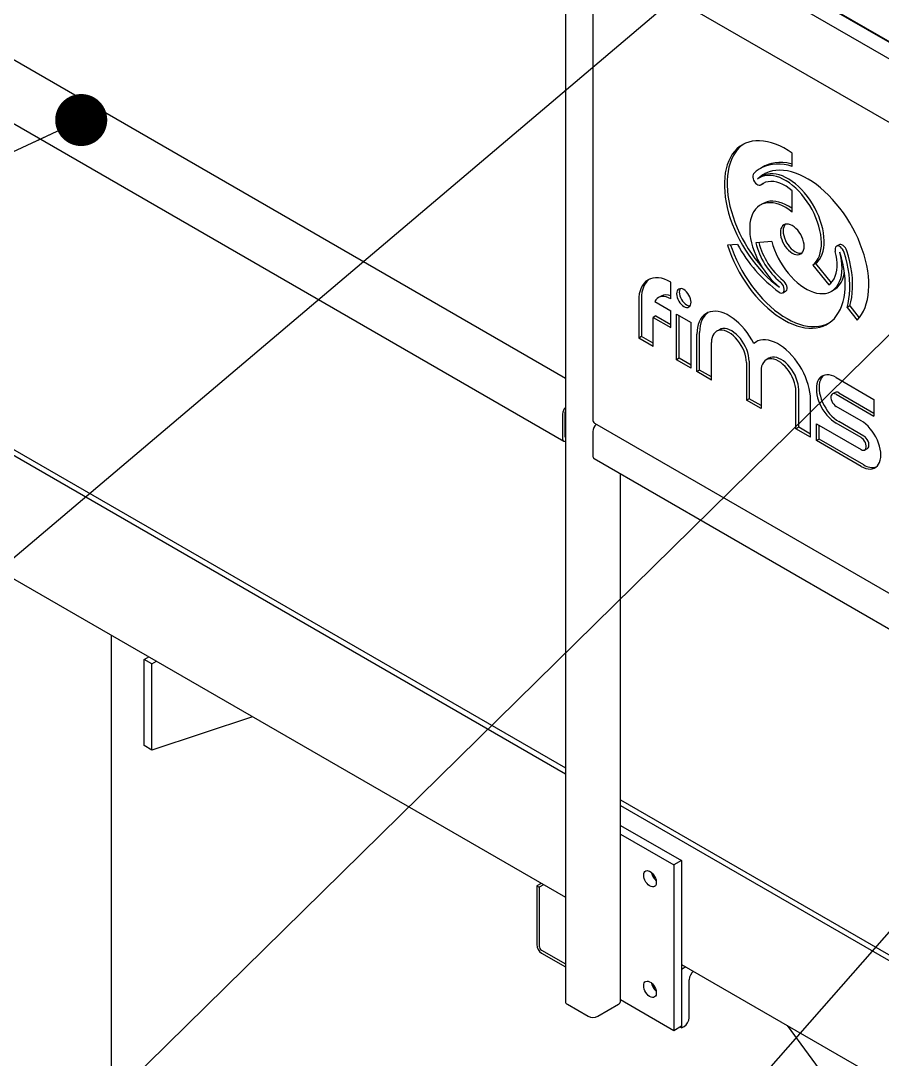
# Model space of a CAD drawing. Header units: millimetres. Extents: x 1293 to 41893, y 1011 to 26911.
# Drawn here: x 3081 to 3591, y 22349 to 22963 of the extents above; entities that cross this region are included whole.
import ezdxf

# ---------------------------------------------------------------- set-up
doc = ezdxf.new("R2010")
doc.units = ezdxf.units.MM
doc.header["$LTSCALE"] = 50
doc.layers.add('CAPA_1', color=7, linetype='Continuous')
doc.layers.add('STRUC', color=4, linetype='Continuous')
doc.dimstyles.new('SLDDIMSTYLE2', dxfattribs={"dimtxt": 0.18, "dimasz": 30.769231, "dimexe": 0, "dimexo": 0.0625, "dimgap": 0, "dimtad": 0, "dimtih": 1, "dimtoh": 1, "dimdec": 0, "dimrnd": 1e-09, "dimzin": 0, "dimdsep": 46, "dimtxsty": 'Standard', "dimblk1": 'DOT', "dimblk2": 'DOT', "dimsah": 1, "dimcen": 0.09, "dimadec": 0, "dimazin": 0, "dimtfac": 30.769231, "dimtdec": 0, "dimtofl": 0, "dimtmove": 0, "dimatfit": 3, "dimldrblk": 'DOT', "dimfxl": 1, "dimfrac": 2, "dimtolj": 1, "dimtzin": 0, "dimarcsym": 0})
doc.dimstyles.new('SLDDIMSTYLE3', dxfattribs={"dimtxt": 0.18, "dimasz": 100, "dimexe": 0, "dimexo": 0.0625, "dimgap": 0, "dimtad": 0, "dimtih": 1, "dimtoh": 1, "dimdec": 0, "dimrnd": 1e-09, "dimzin": 0, "dimdsep": 46, "dimtxsty": 'Standard', "dimsah": 1, "dimcen": 0.09, "dimadec": 0, "dimazin": 0, "dimtfac": 100, "dimtdec": 0, "dimtofl": 0, "dimtmove": 0, "dimatfit": 3, "dimfxl": 1, "dimfrac": 2, "dimtolj": 1, "dimtzin": 0, "dimarcsym": 0})

# ---------------------------------------------------------------- blocks, each defined once
blk = doc.blocks.new('_Dot')
at = {"color": 0, "linetype": 'ByBlock', "lineweight": -2}
blk.add_line((-0.5, 0), (-1, 0), dxfattribs=at)
at = {"color": 0, "linetype": 'ByBlock', "const_width": 0.5}
blk.add_lwpolyline([(-0.25, 0, 1), (0.25, 0, 1)], format="xyb", close=True, dxfattribs=at)

msp = doc.modelspace()

# ---------------------------------------------------------------- linework, layer by layer
at = {"color": 7, "linetype": 'Continuous', "lineweight": 25}
for p, q in [((4389.6861143, 22481.3568935), (2465.7847986, 23592.0014824)), ((2465.190135, 23554.7553288), (4357.7271418, 22462.2169701)), ((3403.3198991, 22751.3756915), (2482.3084698, 23283.0642723)), ((2466.0316518, 23254.8712338), (3402.4783823, 22714.2720433)), ((3679.9012026, 22901.300961), (3105.8224418, 23232.7095753)), ((2481.466953, 23053.2001418), (3403.3198991, 22521.0257637)), ((2481.466953, 23049.7440141), (3403.3198991, 22517.569636)), ((3403.3198991, 23012.2126004), (3403.3198991, 22382.9590327)), ((3419.5970474, 22998.1251461), (3419.5970474, 22726.9595636)), ((2517.5746321, 22955.8894029), (3403.3198991, 22444.5595442)), ((3537.4717511, 22876.6985507), (3537.4717511, 22884.5357445)), ((3519.7068163, 22870.9355268), (3518.0964984, 22870.0059101)), ((3520.2123642, 22876.4342338), (3518.6020463, 22875.5046171)), ((3518.8513279, 22865.7216943), (3520.4616457, 22866.651311)), ((3520.4616457, 22866.651311), (3520.6235, 22866.761365)), ((3520.9151144, 22866.9829306), (3520.6235, 22866.761365)), ((3537.4717511, 22849.7185655), (3537.4717511, 22862.2677336)), ((3520.1470142, 22854.7131187), (3518.5366963, 22853.783502)), ((3505.1159449, 22830.577452), (3499.1749288, 22830.0462356)), ((3525.2863985, 22832.3809945), (3515.9068932, 22831.5423254)), ((3565.1671583, 22830.4129486), (3563.5568405, 22829.4833319)), ((3551.2674215, 22819.2417026), (3549.6571036, 22818.3120859)), ((3549.6571036, 22818.3120859), (3558.9822041, 22806.7117496)), ((3551.2674215, 22819.2417026), (3560.4078334, 22807.8711171)), ((3465.5954632, 22798.3720185), (3465.5954632, 22808.3119817)), ((3559.0214458, 22806.7344034), (3558.9822041, 22806.7117496)), ((3558.9896228, 22806.713357), (3558.9822041, 22806.7117496)), ((3560.6187604, 22802.8886826), (3562.2290782, 22803.8182993)), ((3446.6585111, 22797.2767327), (3446.6585111, 22775.2100142)), ((3448.268829, 22798.2063494), (3448.268829, 22776.1396309)), ((3459.9024188, 22800.0248444), (3458.292101, 22799.0952277)), ((3531.9252028, 22801.9762603), (3533.5355207, 22802.905877)), ((3456.1664897, 22796.7578751), (3465.5954632, 22791.3146446)), ((3465.5954632, 22781.3746813), (3465.5954632, 22791.3146446)), ((3571.4202809, 22794.171737), (3569.8099631, 22793.2421203)), ((3569.8121493, 22793.2502368), (3569.8099631, 22793.2421203)), ((3569.8099631, 22793.2421203), (3575.7685734, 22785.8296658)), ((3571.4224672, 22794.1798535), (3569.8121493, 22793.2502368)), ((3571.4224672, 22794.1798535), (3571.4202809, 22794.171737)), ((3571.4202809, 22794.171737), (3577.0086634, 22787.2198424)), ((3456.8764277, 22788.2673067), (3455.2661099, 22787.33769)), ((3455.2661099, 22770.2409532), (3455.2661099, 22787.33769)), ((3455.2661099, 22787.33769), (3465.5954632, 22781.3746813)), ((3456.8764277, 22788.2673067), (3465.5954632, 22783.2339147)), ((3469.0385809, 22789.326975), (3477.6463753, 22784.3578011)), ((3469.0385809, 22762.2902749), (3469.0385809, 22789.326975)), ((3470.6488988, 22763.2198917), (3470.6488988, 22788.3973583)), ((3477.6463753, 22757.321101), (3477.6463753, 22784.3578011)), ((3494.3334008, 22780.1482616), (3492.7230829, 22779.2186449)), ((3448.268829, 22776.1396309), (3446.6585111, 22775.2100142)), ((3455.2661099, 22770.2409532), (3446.6585111, 22775.2100142)), ((3455.2661099, 22772.1001866), (3448.268829, 22776.1396309)), ((3481.0894931, 22755.3334314), (3481.0894931, 22777.5989491)), ((3482.6998109, 22756.2630481), (3482.6998109, 22778.5285658)), ((3489.6972875, 22750.3642575), (3489.6972875, 22772.6037869)), ((3516.2697363, 22772.9304537), (3514.6594184, 22772.000837)), ((3516.732276, 22773.2892602), (3516.2697363, 22772.9304537)), ((3470.6488988, 22763.2198917), (3469.0385809, 22762.2902749)), ((3477.6463753, 22757.321101), (3469.0385809, 22762.2902749)), ((3477.6463753, 22759.1803344), (3470.6488988, 22763.2198917)), ((3510.3554397, 22760.7040778), (3510.3554397, 22738.4385601)), ((3511.9657576, 22761.6336945), (3511.9657576, 22739.3681768)), ((3523.5993474, 22763.2533902), (3521.9890296, 22762.3237735)), ((3482.6998109, 22756.2630481), (3481.0894931, 22755.3334314)), ((3489.6972875, 22750.3642575), (3481.0894931, 22755.3334314)), ((3489.6972875, 22752.2234909), (3482.6998109, 22756.2630481)), ((3518.9633971, 22755.7348097), (3518.9633971, 22733.469292)), ((3563.3575424, 22751.8751347), (3585.7157251, 22738.9680305)), ((3539.6215494, 22721.5435946), (3539.6215494, 22743.783124)), ((3541.2318672, 22722.4732113), (3541.2318672, 22744.7127407)), ((3562.7920669, 22743.0802442), (3561.1817491, 22742.1506275)), ((3563.3575424, 22741.9351714), (3585.7157251, 22729.0280673)), ((3564.9678603, 22742.8647881), (3585.7157251, 22730.8873007)), ((3511.9657576, 22739.3681768), (3510.3554397, 22738.4385601)), ((3518.9633971, 22733.469292), (3510.3554397, 22738.4385601)), ((3518.9633971, 22735.3285254), (3511.9657576, 22739.3681768)), ((3548.2293438, 22716.5744206), (3548.2293438, 22738.8399383)), ((3585.7157251, 22738.9680305), (3585.7157251, 22729.0280673)), ((3401.6365352, 22730.2360175), (3401.6365352, 22716.1327246)), ((3403.0733761, 22731.0654881), (3403.0733761, 22716.9621952)), ((3578.1199098, 22726.3059644), (3563.3575424, 22734.8280977)), ((3420.5405348, 22724.8742331), (3656.2427952, 22588.8062145)), ((3551.6724615, 22724.5267143), (3578.1199098, 22709.2589274)), ((3551.6724615, 22714.5867511), (3551.6724615, 22724.5267143)), ((3553.2827794, 22715.5163678), (3553.2827794, 22723.5970976)), ((3578.1199098, 22716.3660012), (3563.3575424, 22724.8881344)), ((3579.7302276, 22717.2956179), (3564.9678603, 22725.8177511)), ((3419.5970474, 22719.8676344), (3419.5970474, 22705.7643415)), ((3541.2318672, 22722.4732113), (3539.6215494, 22721.5435946)), ((3548.2293438, 22716.5744206), (3539.6215494, 22721.5435946)), ((3548.2293438, 22718.4336541), (3541.2318672, 22722.4732113)), ((3553.2827794, 22715.5163678), (3551.6724615, 22714.5867511)), ((3578.1199098, 22699.3189642), (3551.6724615, 22714.5867511)), ((3579.7302276, 22700.2485809), (3553.2827794, 22715.5163678)), ((3580.2957031, 22709.0434713), (3581.906021, 22709.973088)), ((3420.4388945, 22703.9036602), (4356.885625, 22163.3044697)), ((3435.8741957, 22382.9590327), (3435.8741957, 22694.9930505)), ((3154.4185694, 22585.2101475), (3157.0490393, 22586.7286854)), ((3154.4185694, 22534.2307828), (3154.4185694, 22585.2101475)), ((3158.9086975, 22582.6180518), (3154.4185694, 22585.2101475)), ((3158.9086975, 22582.6180518), (3161.5391674, 22584.1365897)), ((3158.9086975, 22531.6386871), (3158.9086975, 22582.6180518)), ((3218.3333112, 22551.3500283), (3158.9086975, 22531.6386871)), ((3158.9086975, 22531.6386871), (3154.4185694, 22534.2307828)), ((3435.8741957, 22502.2325682), (4357.7271418, 21970.0581901)), ((3435.8741957, 22498.7764406), (4357.7271418, 21966.6020625)), ((3435.8741957, 22487.099907), (3471.9818748, 22466.2553875)), ((3435.8741957, 22481.9157155), (3467.4917467, 22463.6632918)), ((3471.9818748, 22466.2553875), (3467.4917467, 22463.6632918)), ((3471.9818748, 22466.2553875), (3471.9818748, 22367.3178592)), ((3467.4917467, 22463.6632918), (3467.4917467, 22365.6783944)), ((3389.0389891, 22452.8037381), (3386.4085192, 22451.2852002)), ((3386.4085192, 22451.2852002), (3386.4085192, 22416.5800382)), ((3386.4085192, 22451.2852002), (3387.8453602, 22450.4557295)), ((3390.4758301, 22451.9742675), (3387.8453602, 22450.4557295)), ((3387.8453602, 22450.4557295), (3387.8453602, 22415.7505676)), ((3389.2822012, 22413.261886), (3403.3198991, 22405.1580955)), ((3389.2822012, 22411.6026751), (3403.3198991, 22403.4988846)), ((3471.9818748, 22404.9218294), (4344.070103, 21901.4760114)), ((3474.6123446, 22403.4032915), (3471.9818748, 22401.8847535)), ((3476.4720028, 22373.3666444), (3476.4720028, 22395.8351257)), ((3404.5102171, 22381.3000914), (3416.7233655, 22374.249591)), ((3422.4707294, 22374.249591), (3434.6838777, 22381.3000914)), ((3467.4917467, 22365.6783944), (3435.8741957, 22383.930818)), ((3471.9818748, 22368.2704901), (3467.4917467, 22365.6783944)), ((3471.9818748, 22367.3178592), (3471.1567828, 22367.7941746)), ((3471.9818748, 22367.3178592), (3473.4785841, 22368.1818911))]:
    msp.add_line(p, q, dxfattribs=at)
at = {"color": 7, "linetype": 'Continuous', "lineweight": 25, "flags": 128}
for points in [[(3537.4717511, 22884.5357445), (3534.9934654, 22886.1662409), (3532.5091489, 22887.6044546), (3530.0303848, 22888.84368), (3527.56873, 22889.8781392), (3525.135662, 22890.7030092), (3522.7425249, 22891.3144439), (3520.4004766, 22891.7095926), (3518.1204367, 22891.886613), (3515.913036, 22891.8446796), (3513.7885663, 22891.583988), (3511.7569328, 22891.1057537), (3509.827608, 22890.4122064), (3508.0095873, 22889.5065797), (3506.3113471, 22888.3930961), (3504.7408055, 22887.0769472), (3503.305285, 22885.5642694), (3502.0114786, 22883.8621156), (3500.8654187, 22881.978422), (3499.8724488, 22879.9219713), (3499.0371985, 22877.7023515), (3498.3635621, 22875.3299115), (3497.8546805, 22872.8157128), (3497.5129264, 22870.1714777), (3497.339893, 22867.4095349), (3497.3363872, 22864.5427618), (3497.5024253, 22861.5845247), (3497.8372332, 22858.5486161), (3498.3392499, 22855.449191), (3499.0061347, 22852.3007002), (3499.8347782, 22849.1178235), (3500.8213171, 22845.9154009), (3501.9611515, 22842.7083636), (3503.248967, 22839.5116643), (3504.6787593, 22836.3402074), (3506.243862, 22833.2087798), (3507.9369778, 22830.1319816), (3509.7502127, 22827.1241583), (3511.6751126, 22824.1993338), (3513.7027026, 22821.3711448), (3515.8235293, 22818.6527778), (3518.0277042, 22816.0569071), (3520.3049506, 22813.5956357), (3522.6446509, 22811.2804392), (3525.0358963, 22809.1221122), (3527.4675378, 22807.1307179), (3529.9282378, 22805.3155408)], [(3508.793106, 22889.9298494), (3507.921665, 22889.3227128), (3506.3511233, 22888.0065639), (3504.9156028, 22886.4938861), (3503.6217964, 22884.7917323), (3502.4757366, 22882.9080387), (3501.4827666, 22880.851588), (3500.6475163, 22878.6319682), (3499.97388, 22876.2595282), (3499.4649984, 22873.7453295), (3499.1232442, 22871.1010944), (3498.9502108, 22868.3391516), (3498.9467051, 22865.4723785), (3499.1127432, 22862.5141414), (3499.4475511, 22859.4782328), (3499.9495677, 22856.3788077), (3500.6164525, 22853.2303169), (3501.4450961, 22850.0474402), (3502.4316349, 22846.8450176), (3503.5714693, 22843.6379803), (3504.8592849, 22840.441281), (3506.2890771, 22837.2698241), (3507.8541798, 22834.1383965), (3509.5472957, 22831.0615983), (3511.3605306, 22828.053775), (3513.2854304, 22825.1289505), (3515.3130205, 22822.3007615), (3517.4338471, 22819.5823945), (3519.5287578, 22817.1100832)], [(3537.4717511, 22876.6985507), (3535.0075631, 22877.3637406), (3532.5912352, 22877.8178789), (3530.2329943, 22878.0590435), (3527.9428214, 22878.0862137), (3525.7304095, 22877.8992745), (3523.6051224, 22877.4990171), (3521.5759552, 22876.8871356), (3519.6514963, 22876.0662197), (3517.8398907, 22875.0397438), (3516.148806, 22873.8120525), (3514.5853994, 22872.3883418)], [(3537.4717511, 22878.0853716), (3536.617881, 22878.2933573), (3534.2015531, 22878.7474956), (3531.8433122, 22878.9886602), (3529.5531392, 22879.0158304), (3527.3407273, 22878.8288912), (3525.2154402, 22878.4286338), (3523.1862731, 22877.8167523), (3521.2618141, 22876.9958364), (3520.2123642, 22876.4342338)], [(3514.5853994, 22872.3883418), (3514.2417388, 22871.8596062), (3514.068526, 22871.1557389), (3514.0770263, 22870.322518), (3514.2666869, 22869.4141341), (3514.6251726, 22868.4896665), (3515.1291683, 22867.6092406), (3515.7458954, 22866.8301172), (3516.4352432, 22866.2029688), (3517.1523782, 22865.7685837), (3517.8506594, 22865.5552132), (3518.4846723, 22865.5767347), (3519.0131821, 22865.8317483)], [(3575.7685734, 22785.8296658), (3577.1575675, 22787.4063302), (3578.4027618, 22789.1699217), (3579.4983507, 22791.1122175), (3580.4392259, 22793.2241618), (3581.2210007, 22795.4959078), (3581.8400301, 22797.9168634), (3582.2934279, 22800.4757411), (3582.5790801, 22803.1606103), (3582.695655, 22805.9589527), (3582.6426089, 22808.8577214), (3582.4201892, 22811.8434007), (3582.0294329, 22814.9020702), (3581.4721619, 22818.019469), (3580.7509745, 22821.1810621), (3579.8692331, 22824.372109), (3578.8310489, 22827.5777313), (3577.6412623, 22830.7829831), (3576.3054208, 22833.9729199), (3574.8297525, 22837.1326689), (3573.2211378, 22840.2474977), (3571.4870767, 22843.3028837), (3569.6356542, 22846.2845811), (3567.6755026, 22849.1786881), (3565.6157609, 22851.9717108), (3563.4660326, 22854.650627), (3561.2363408, 22857.2029462), (3558.9370813, 22859.6167685), (3556.5789743, 22861.8808394), (3554.1730143, 22863.9846028), (3551.7304192, 22865.91825), (3549.2625774, 22867.6727654), (3546.7809951, 22869.2399687), (3544.2972425, 22870.6125528), (3541.8229002, 22871.7841182), (3539.3695046, 22872.7492024), (3536.9484945, 22873.5033057), (3534.571158, 22874.0429123), (3532.2485791, 22874.3655062), (3529.9915868, 22874.4695833), (3527.8107043, 22874.3546584), (3525.7160998, 22874.0212672), (3523.7175394, 22873.4709643), (3521.8243413, 22872.7063154), (3520.0453324, 22871.7308856), (3518.3888073, 22870.5492229), (3516.8624895, 22869.1668367)], [(3549.6571036, 22818.3120859), (3550.8301088, 22819.3965011), (3551.8616482, 22820.6769115), (3552.7434165, 22822.143008), (3553.468314, 22823.7829865), (3554.0305045, 22825.5836427), (3554.4254615, 22827.5304789), (3554.6500049, 22829.6078203), (3554.702327, 22831.7989414), (3554.5820064, 22834.0862006), (3554.290012, 22836.4511821), (3553.8286946, 22838.8748445), (3553.2017685, 22841.337674), (3552.4142814, 22843.8198412), (3551.4725737, 22846.3013613), (3550.3842273, 22848.7622545), (3549.1580052, 22851.1827071), (3547.80378, 22853.543231), (3546.3324552, 22855.8248208), (3544.755877, 22858.0091064), (3543.0867392, 22860.0785011), (3541.3384806, 22862.0163435), (3539.5251772, 22863.8070313), (3537.6614286, 22865.4361467), (3535.7622406, 22866.8905732), (3533.8429045, 22868.1586005), (3531.9188735, 22869.2300193), (3530.0056389, 22870.0962031), (3528.1186048, 22870.750178), (3526.2729645, 22871.1866784), (3524.4835782, 22871.4021899), (3522.7648527, 22871.3949775), (3521.1306264, 22871.165099), (3519.5940571, 22870.7144055), (3518.1675162, 22870.0465256), (3516.8624895, 22869.1668367)], [(3521.408643, 22872.5024579), (3519.9991252, 22871.4788396), (3518.7786964, 22870.3997346)], [(3551.2674215, 22819.2417026), (3552.4404267, 22820.3261178), (3553.4719661, 22821.6065282), (3554.3537343, 22823.0726247), (3555.0786319, 22824.7126032), (3555.6408224, 22826.5132594), (3556.0357793, 22828.4600956), (3556.2603228, 22830.5374371), (3556.3126448, 22832.7285581), (3556.1923243, 22835.0158173), (3555.9003298, 22837.3807988), (3555.4390124, 22839.8044612), (3554.8120863, 22842.2672907), (3554.0245992, 22844.7494579), (3553.0828915, 22847.230978), (3551.9945452, 22849.6918712), (3550.768323, 22852.1123238), (3549.4140978, 22854.4728477), (3547.942773, 22856.7544375), (3546.3661949, 22858.9387231), (3544.697057, 22861.0081178), (3542.9487984, 22862.9459602), (3541.135495, 22864.736648), (3539.2717464, 22866.3657634), (3537.3725585, 22867.8201899), (3535.4532224, 22869.0882172), (3533.5291914, 22870.159636), (3531.6159567, 22871.0258198), (3529.7289226, 22871.6797947), (3527.8832824, 22872.1162951), (3526.093896, 22872.3318066), (3524.3751706, 22872.3245942), (3522.7409443, 22872.0947157), (3521.2043749, 22871.6440222), (3519.7778341, 22870.9761423), (3519.7068163, 22870.9355268)], [(3537.4717511, 22862.2677336), (3535.641309, 22863.7048905), (3533.7871397, 22864.9431304), (3531.9277165, 22865.9701166), (3530.0815649, 22866.775617), (3528.2670782, 22867.3516066), (3526.5023344, 22867.6923466), (3524.8049156, 22867.7944423), (3523.1917335, 22867.6568763), (3521.6788602, 22867.2810194), (3520.2813686, 22866.6706162), (3519.0131821, 22865.8317483)], [(3537.4717511, 22849.7185655), (3535.5641375, 22851.1120878), (3533.641515, 22852.3156367), (3531.7193632, 22853.319522), (3529.8131584, 22854.115661), (3527.9382481, 22854.6976437), (3526.1097279, 22855.0607842), (3524.3423202, 22855.2021589), (3522.6502549, 22855.1206293), (3521.0471556, 22854.8168519), (3519.5459296, 22854.2932726), (3518.1586638, 22853.554107), (3516.8965276, 22852.6053063), (3515.769683, 22851.4545097), (3514.7872028, 22850.1109828), (3513.9569972, 22848.5855429), (3513.2857507, 22846.8904719), (3512.7788676, 22845.0394175), (3512.4404292, 22843.0472833), (3512.2731603, 22840.9301089), (3512.2784076, 22838.7049404), (3512.456129, 22836.3896936), (3512.8048935, 22834.0030096), (3513.321893, 22831.5641044), (3514.0029651, 22829.0926148), (3514.842626, 22826.6084396), (3515.8341154, 22824.1315801), (3516.9694503, 22821.6819784), (3518.2394897, 22819.2793573), (3519.6340081, 22816.9430613), (3521.1417774, 22814.6919009), (3522.7506582, 22812.544001), (3524.4476966, 22810.5166554), (3526.219229, 22808.6261869), (3528.0509922, 22806.8878167), (3529.9282378, 22805.3155408)], [(3537.4717511, 22851.8377148), (3537.1744554, 22852.0417045), (3535.2518328, 22853.2452534), (3533.3296811, 22854.2491387), (3531.4234762, 22855.0452777), (3529.5485659, 22855.6272604), (3527.7200458, 22855.990401), (3525.952638, 22856.1317756), (3524.2605728, 22856.050246), (3522.6574735, 22855.7464686), (3521.1562474, 22855.2228894), (3520.1470142, 22854.7131187)], [(3544.4833942, 22829.4807989), (3544.396779, 22830.8016757), (3544.1390662, 22832.1900319), (3543.7166015, 22833.6116815), (3543.1397874, 22835.0316189), (3542.422827, 22836.4148805), (3541.5833742, 22837.7274057), (3540.6420991, 22838.9368758), (3539.6221791, 22840.0135098), (3538.5487279, 22840.9307972), (3537.4481776, 22841.6661514), (3536.3476273, 22842.2014655), (3535.2741761, 22842.5235584), (3534.2542561, 22842.6244991), (3533.3129811, 22842.501802), (3532.4735283, 22842.1584883), (3531.7565678, 22841.6030117), (3531.1797537, 22840.8490497), (3530.757289, 22839.9151674), (3530.4995762, 22838.8243601), (3530.412961, 22837.603487), (3530.4995762, 22836.2826102), (3530.757289, 22834.894254), (3531.1797537, 22833.4726044), (3531.7565678, 22832.052667), (3532.4735283, 22830.6694054), (3533.3129811, 22829.3568802), (3534.2542561, 22828.1474101), (3535.2741761, 22827.0707761), (3536.3476273, 22826.1534887), (3537.4481776, 22825.4181345), (3538.5487279, 22824.8828204), (3539.6221791, 22824.5607275), (3540.6420991, 22824.4597868), (3541.5833742, 22824.5824839), (3542.422827, 22824.9257976), (3543.1397874, 22825.4812742), (3543.7166015, 22826.2352362), (3544.1390662, 22827.1691185), (3544.396779, 22828.2599258), (3544.4833942, 22829.4807989)], [(3533.3446663, 22842.5099389), (3532.7900716, 22841.7786664), (3532.3676069, 22840.8447841), (3532.1098941, 22839.7539768), (3532.0232789, 22838.5331037), (3532.1098941, 22837.2122269), (3532.3676069, 22835.8238707), (3532.7900716, 22834.4022211), (3533.3668857, 22832.9822837), (3534.0838461, 22831.5990221), (3534.9232989, 22830.2864969), (3535.864574, 22829.0770268), (3536.884494, 22828.0003928), (3537.9579451, 22827.0831054), (3539.0584955, 22826.3477512), (3540.1590458, 22825.8124371), (3541.2324969, 22825.4903442), (3542.2524169, 22825.3894035), (3543.1620068, 22825.5039637)], [(3499.1749288, 22830.0462356), (3500.2642204, 22826.8390748), (3501.5033425, 22823.6372696), (3502.8865178, 22820.4557483), (3504.4072974, 22817.3093448), (3506.0585905, 22814.2127289), (3507.8326982, 22811.1803385), (3509.7213488, 22808.2263121), (3511.7157364, 22805.3644226), (3513.8065623, 22802.6080135), (3515.9840781, 22799.9699365), (3518.2381313, 22797.4624914), (3520.5582124, 22795.0973692), (3522.9335041, 22792.8855972), (3525.3529317, 22790.8374876), (3527.8052147, 22788.9625897), (3530.2789194, 22787.2696451), (3532.7625123, 22785.7665471), (3535.2444138, 22784.4603039), (3537.713052, 22783.3570057), (3540.156917, 22782.4617967), (3542.5646145, 22781.7788507), (3544.9249185, 22781.3113519), (3547.2268243, 22781.06148), (3549.4595994, 22781.0304001), (3551.6128335, 22781.218257), (3553.6764871, 22781.6241749), (3555.6409387, 22782.2462612), (3557.4970291, 22783.0816155), (3559.2361042, 22784.1263429), (3560.8500558, 22785.3755724), (3562.3313588, 22786.8234796), (3563.6731067, 22788.4633136), (3564.8690437, 22790.2874288), (3565.9135938, 22792.2873203), (3566.8018867, 22794.4536637), (3567.5297809, 22796.7763585), (3568.0938826, 22799.2445752), (3568.4915616, 22801.8468059), (3568.7209638, 22804.5709177), (3568.7810197, 22807.4042096), (3568.6714492, 22810.3334715), (3568.3927632, 22813.3450458), (3567.946261, 22816.4248912), (3567.3340245, 22819.558648), (3566.5589081, 22822.7317051), (3565.6245259, 22825.9292683)], [(3501.0308507, 22830.212183), (3501.8745382, 22827.7686915), (3503.1136603, 22824.5668863), (3504.4968357, 22821.385365), (3506.0176152, 22818.2389615), (3507.6689084, 22815.1423456), (3509.4430161, 22812.1099552), (3511.3316666, 22809.1559288), (3513.3260542, 22806.2940393), (3515.4168801, 22803.5376302), (3517.594396, 22800.8995532), (3519.8484492, 22798.3921081), (3522.1685302, 22796.0269859), (3524.5438219, 22793.8152139), (3526.9632495, 22791.7671043), (3529.4155325, 22789.8922064), (3531.8892372, 22788.1992618), (3534.3728302, 22786.6961638), (3536.8547316, 22785.3899206), (3539.3233698, 22784.2866224), (3541.7672349, 22783.3914134), (3544.1749323, 22782.7084674), (3546.5352364, 22782.2409686), (3548.8371422, 22781.9910967), (3551.0699172, 22781.9600168), (3553.2231513, 22782.1478737), (3555.286805, 22782.5537916), (3557.2512566, 22783.1758779), (3558.9169337, 22783.913162)], [(3525.2863985, 22832.3809945), (3526.0210069, 22829.903057), (3526.9120901, 22827.4190976), (3527.9524736, 22824.9491158), (3529.1337808, 22822.5129983), (3530.4465007, 22820.1303594), (3531.8800638, 22817.8203827), (3533.4229282, 22815.6016666), (3535.0626714, 22813.4920751), (3536.7860912, 22811.5085934), (3538.5793117, 22809.6671911), (3540.4278949, 22807.9826943), (3542.3169572, 22806.4686656), (3544.2312888, 22805.1372949), (3546.1554768, 22803.9993017), (3548.0740287, 22803.0638484), (3549.9714974, 22802.3384669), (3551.8326056, 22801.8289973), (3553.6423689, 22801.5395417), (3555.386216, 22801.4724306), (3557.0501065, 22801.6282043), (3558.6206437, 22802.0056087), (3560.0851826, 22802.601605), (3561.4319317, 22803.4113947), (3562.6500476, 22804.4284579), (3563.7297228, 22805.6446057), (3564.6622644, 22807.0500464), (3565.4401641, 22808.6334643), (3566.0571587, 22810.3821106), (3566.5082806, 22812.2819062), (3566.7898976, 22814.317555), (3566.8997423, 22816.4726674), (3566.8369302, 22818.7298914), (3566.6019672, 22821.0710534), (3566.1967449, 22823.4773036), (3565.6245259, 22825.9292683)], [(3568.1143732, 22825.8790429), (3567.740888, 22826.8018937), (3567.2246314, 22827.6750749), (3566.5991795, 22828.4417968), (3565.9052103, 22829.0521935), (3565.187858, 22829.4665661), (3564.4937776, 22829.6579649), (3563.8681104, 22829.6139416), (3563.3515485, 22829.3373595), (3562.9776879, 22828.8462067), (3562.7708436, 22828.1724269), (3562.7444684, 22827.3598411), (3562.9002776, 22826.461298)], [(3569.724691, 22826.8086596), (3569.3512059, 22827.7315104), (3568.8349493, 22828.6046916), (3568.2094974, 22829.3714135), (3567.5155282, 22829.9818102), (3566.7981759, 22830.3961828), (3566.1040954, 22830.5875816), (3565.4784282, 22830.5435583), (3565.1671583, 22830.4129486)], [(3558.9896228, 22806.713357), (3560.1901773, 22807.6606002), (3561.2431431, 22808.8230803), (3562.1380296, 22810.1892153), (3562.8659209, 22811.7453944), (3563.4195649, 22813.4761131), (3563.7934457, 22815.3641282), (3563.9838382, 22817.3906293), (3563.9888456, 22819.5354262), (3563.8084179, 22821.7771501), (3563.4443529, 22824.0934666), (3562.9002776, 22826.461298)], [(3569.8121493, 22793.2502368), (3570.4762574, 22795.7098546), (3570.978876, 22798.3065469), (3571.3178778, 22801.0293234), (3571.491828, 22803.8666603), (3571.4999904, 22806.8065488), (3571.3423304, 22809.8365459), (3571.0195154, 22812.9438275), (3570.5329115, 22816.1152424), (3569.8845784, 22819.3373676), (3569.0772599, 22822.5965659), (3568.1143732, 22825.8790429)], [(3571.4224672, 22794.1798535), (3572.0865753, 22796.6394713), (3572.5891939, 22799.2361636), (3572.9281957, 22801.9589401), (3573.1021459, 22804.796277), (3573.1103083, 22807.7361655), (3572.9526483, 22810.7661626), (3572.6298332, 22813.8734442), (3572.1432293, 22817.0448591), (3571.4948962, 22820.2669843), (3570.6875778, 22823.5261826), (3569.724691, 22826.8086596)], [(3465.5954632, 22808.3119817), (3463.7339442, 22809.2807039), (3461.8904565, 22810.0282232), (3460.0828567, 22810.5472987), (3458.3286537, 22810.8329026), (3456.6448394, 22810.8822684), (3455.0477236, 22810.694918), (3453.5527767, 22810.272666), (3452.174479, 22809.6196026), (3450.9261813, 22808.7420536), (3449.8199749, 22807.6485191), (3448.8665749, 22806.3495914), (3448.0752162, 22804.8578525), (3447.4535643, 22803.1877518), (3447.0076405, 22801.3554663), (3446.7417644, 22799.3787442), (3446.6585111, 22797.2767327)], [(3453.0353474, 22810.0607143), (3452.5364991, 22809.6716703), (3451.4302927, 22808.5781358), (3450.4768927, 22807.2792081), (3449.6855341, 22805.7874692), (3449.0638821, 22804.1173685), (3448.6179584, 22802.285083), (3448.3520822, 22800.3083609), (3448.268829, 22798.2063494)], [(3562.2290782, 22803.8182993), (3563.0422495, 22804.3410114), (3564.2603654, 22805.3580746), (3565.3400406, 22806.5742224), (3566.2725822, 22807.9796631), (3567.0504819, 22809.563081), (3567.6674766, 22811.3117273), (3568.1185985, 22813.2115229), (3568.2818774, 22814.2213879)], [(3477.6463753, 22796.3851566), (3477.5636771, 22797.4024926), (3477.3187607, 22798.4762142), (3476.9210379, 22799.5650589), (3476.385793, 22800.627183), (3475.7335953, 22801.6217697), (3474.9895083, 22802.5105976), (3474.1821268, 22803.2595095), (3473.3424781, 22803.8397252), (3472.5028294, 22804.2289473), (3471.695448, 22804.4122181), (3470.951361, 22804.3824948), (3470.2991632, 22804.1409196), (3469.7639184, 22803.696776), (3469.3661956, 22803.0671322), (3469.1212791, 22802.2761852), (3469.0385809, 22801.3543305), (3469.1212791, 22800.3369946), (3469.3661956, 22799.263273), (3469.7639184, 22798.1744283), (3470.2991632, 22797.1123041), (3470.951361, 22796.1177174), (3471.695448, 22795.2288895), (3472.5028294, 22794.4799776), (3473.3424781, 22793.8997619), (3474.1821268, 22793.5105399), (3474.9895083, 22793.327269), (3475.7335953, 22793.3569923), (3476.385793, 22793.5985676), (3476.9210379, 22794.0427112), (3477.3187607, 22794.6723549), (3477.5636771, 22795.4633019), (3477.6463753, 22796.3851566)], [(3471.2129837, 22804.4180714), (3470.9765134, 22803.9967489), (3470.7315969, 22803.2058019), (3470.6488988, 22802.2839472), (3470.7315969, 22801.2666113), (3470.9765134, 22800.1928897), (3471.3742362, 22799.104045), (3471.9094811, 22798.0419209), (3472.5616788, 22797.0473341), (3473.3057658, 22796.1585062), (3474.1131473, 22795.4095943), (3474.952796, 22794.8293786), (3475.7924447, 22794.4401566), (3476.5998261, 22794.2568857), (3477.0822904, 22794.2510325)], [(3529.6447603, 22802.3590442), (3530.361906, 22801.964929), (3531.0513754, 22801.795615), (3531.668327, 22801.8621141), (3532.1726356, 22802.1601013), (3532.5315022, 22802.6701962), (3532.721587, 22803.3592234), (3532.7305271, 22804.18237), (3532.5577411, 22805.0861006), (3532.2144668, 22806.0116385), (3531.7230298, 22806.8987887), (3531.1153921, 22807.6898531), (3530.4310731, 22808.3333826)], [(3533.5355207, 22802.905877), (3533.7829535, 22803.089718), (3534.1418201, 22803.5998129), (3534.3319048, 22804.2888401), (3534.3408449, 22805.1119867), (3534.168059, 22806.0157173), (3533.8247846, 22806.9412552), (3533.3333476, 22807.8284054), (3532.7257099, 22808.6194698), (3532.0413909, 22809.2629993)], [(3465.5954632, 22798.3720185), (3464.2789978, 22799.0347268), (3462.9840037, 22799.4920847), (3461.7316018, 22799.7366327), (3460.5422185, 22799.7643824), (3459.4352523, 22799.5748812), (3458.4287575, 22799.1712197), (3457.5391498, 22798.5599816), (3456.7809385, 22797.751136), (3456.1664897, 22796.7578751)], [(3514.6594184, 22772.000837), (3513.4638091, 22774.2190012), (3512.1490345, 22776.3693102), (3510.7267545, 22778.4326947), (3509.2095819, 22780.3908561), (3507.6109715, 22782.226429), (3505.9451, 22783.9231353), (3504.2267407, 22785.4659282), (3502.4711324, 22786.8411259), (3500.6938441, 22788.0365329), (3498.9106372, 22789.0415481), (3497.1373254, 22789.8472588), (3495.389635, 22790.4465198), (3493.6830647, 22790.8340168), (3492.0327487, 22791.0063133), (3490.4533225, 22790.9618814), (3488.9587925, 22790.7011151), (3487.5624128, 22790.226327), (3486.2765665, 22789.5417275), (3485.1126568, 22788.6533879), (3484.0810056, 22787.569186), (3483.1907617, 22786.2987369), (3482.44982, 22784.8533071), (3481.8647513, 22783.2457149), (3481.440744, 22781.4902169), (3481.1815585, 22779.602381), (3481.0894931, 22777.5989491)], [(3487.4663293, 22790.1841315), (3486.7229747, 22789.5830046), (3485.6913235, 22788.4988027), (3484.8010796, 22787.2283536), (3484.0601378, 22785.7829238), (3483.4750691, 22784.1753316), (3483.0510619, 22782.4198336), (3482.7918763, 22780.5319977), (3482.6998109, 22778.5285658)], [(3510.3554397, 22760.7040778), (3510.2567018, 22762.309953), (3509.9845299, 22763.9880063), (3509.543538, 22765.7097896), (3508.9412025, 22767.4461133), (3508.1877345, 22769.1675415), (3507.2959079, 22770.8448907), (3506.2808417, 22772.4497248), (3505.1597444, 22773.9548369), (3503.951622, 22775.3347107), (3502.6769558, 22776.5659533), (3501.3573555, 22777.6276912), (3500.0151922, 22778.5019248), (3498.6732196, 22779.1738332), (3497.3541883, 22779.6320254), (3496.0804599, 22779.8687338), (3494.8736281, 22779.8799453), (3493.7541521, 22779.66547), (3492.7410107, 22779.2289437), (3491.8513796, 22778.5777671), (3491.1003408, 22777.7229794), (3490.5006267, 22776.679072), (3490.0624042, 22775.4637423), (3489.7931027, 22774.0975938), (3489.6972875, 22772.6037869)], [(3511.9657576, 22761.6336945), (3511.8670197, 22763.2395697), (3511.5948477, 22764.917623), (3511.1538559, 22766.6394063), (3510.5515203, 22768.37573), (3509.7980524, 22770.0971582), (3508.9062257, 22771.7745074), (3507.8911595, 22773.3793415), (3506.7700622, 22774.8844536), (3505.5619398, 22776.2643274), (3504.2872737, 22777.49557), (3502.9676733, 22778.5573079), (3501.62551, 22779.4315415), (3500.2835374, 22780.1034499), (3498.9645062, 22780.5616421), (3497.6907778, 22780.7983505), (3496.4839459, 22780.809562), (3495.36447, 22780.5950867), (3494.3513286, 22780.1585604), (3494.3334008, 22780.1482616)], [(3548.2293438, 22738.8399383), (3548.1372784, 22740.9496667), (3547.8780928, 22743.1367518), (3547.4540856, 22745.3817982), (3546.8690168, 22747.6648963), (3546.1280751, 22749.9657993), (3545.2378312, 22752.2641021), (3544.20618, 22754.5394231), (3543.0422704, 22756.7715842), (3541.7564241, 22758.9407902), (3540.3600443, 22761.0278041), (3538.8655144, 22763.0141179), (3537.2860881, 22764.8821165), (3535.6357722, 22766.6152342), (3533.9292019, 22768.1981014), (3532.1815114, 22769.6166808), (3530.4081997, 22770.8583923), (3528.6249928, 22771.912224), (3526.8477044, 22772.7688304), (3525.0920961, 22773.4206149), (3523.3737368, 22773.8617974), (3521.7078653, 22774.0884654), (3520.1092549, 22774.0986088), (3518.5920824, 22773.8921375), (3517.1698023, 22773.4708827), (3515.8550278, 22772.8385801), (3514.6594184, 22772.000837)], [(3539.6215494, 22743.783124), (3539.5257342, 22745.3875567), (3539.2564326, 22747.0646342), (3538.8182102, 22748.7859248), (3538.218496, 22750.5222474), (3537.4674572, 22752.244166), (3536.5778261, 22753.9224888), (3535.5646847, 22755.5287633), (3534.4452088, 22757.035758), (3533.2383769, 22758.4179249), (3531.9646485, 22759.651832), (3530.6456173, 22760.7165609), (3529.3036447, 22761.5940611), (3527.9614813, 22762.2694562), (3526.641881, 22762.7312965), (3525.3672149, 22762.9717521), (3524.1590925, 22762.9867467), (3523.0379952, 22762.776026), (3522.022929, 22762.3431624), (3521.1311023, 22761.6954943), (3520.3776344, 22760.8440017), (3519.7752988, 22759.8031198), (3519.334307, 22758.5904949), (3519.062135, 22757.2266846), (3518.9633971, 22755.7348097)], [(3541.2318672, 22744.7127407), (3541.136052, 22746.3171734), (3540.8667504, 22747.9942509), (3540.428528, 22749.7155415), (3539.8288139, 22751.4518641), (3539.0777751, 22753.1737827), (3538.188144, 22754.8521055), (3537.1750025, 22756.45838), (3536.0555266, 22757.9653747), (3534.8486947, 22759.3475416), (3533.5749664, 22760.5814487), (3532.2559351, 22761.6461776), (3530.9139625, 22762.5236778), (3529.5717992, 22763.1990729), (3528.2521988, 22763.6609132), (3526.9775327, 22763.9013688), (3525.7694103, 22763.9163634), (3524.648313, 22763.7056427), (3523.6332468, 22763.2727791), (3523.5993474, 22763.2533902)], [(3563.3575424, 22751.8751347), (3561.9490616, 22752.5898506), (3560.5611195, 22753.0973787), (3559.2139556, 22753.3903181), (3557.9272146, 22753.4643971), (3556.7196599, 22753.3185355), (3555.6089005, 22752.9548602), (3554.6111338, 22752.3786745), (3553.7409094, 22751.5983804), (3553.0109171, 22750.6253564), (3552.431802, 22749.4737913), (3552.0120087, 22748.1604777), (3551.7576589, 22746.7045665), (3551.6724615, 22745.1272882), (3551.7576589, 22743.4516431), (3552.0120087, 22741.7020658), (3552.431802, 22739.9040692), (3553.0109171, 22738.083872), (3553.7409094, 22736.2680169), (3554.6111338, 22734.4829831), (3555.6089005, 22732.7548004), (3556.7196599, 22731.1086697), (3557.9272146, 22729.5685951), (3559.2139556, 22728.1570345), (3560.5611195, 22726.8945716), (3561.9490616, 22725.7996159), (3563.3575424, 22724.8881344)], [(3555.9400867, 22753.0899726), (3555.3512272, 22752.5279971), (3554.621235, 22751.5549731), (3554.0421198, 22750.403408), (3553.6223266, 22749.0900944), (3553.3679768, 22747.6341832), (3553.2827794, 22746.0569049), (3553.3679768, 22744.3812598), (3553.6223266, 22742.6316825), (3554.0421198, 22740.8336859), (3554.621235, 22739.0134887), (3555.3512272, 22737.1976336), (3556.2214516, 22735.4125998), (3557.2192184, 22733.6844172), (3558.3299777, 22732.0382864), (3559.5375324, 22730.4982118), (3560.8242735, 22729.0866512), (3562.1714374, 22727.8241883), (3563.5593794, 22726.7292326), (3564.9678603, 22725.8177511)], [(3563.3575424, 22741.9351714), (3562.6210996, 22742.2570515), (3561.9274561, 22742.3537065), (3561.316924, 22742.219519), (3560.8249853, 22741.8622877), (3560.4802296, 22741.3027735), (3560.3026928, 22740.5734932), (3560.3026928, 22739.7168302), (3560.4802296, 22738.7825704), (3560.8249853, 22737.8250097), (3561.316924, 22736.899798), (3561.9274561, 22736.0607052), (3562.6210996, 22735.3564964), (3563.3575424, 22734.8280977)], [(3578.1199098, 22699.3189642), (3579.5283907, 22698.6042483), (3580.9163327, 22698.0967202), (3582.2634966, 22697.8037808), (3583.5502377, 22697.7297018), (3584.7577923, 22697.8755634), (3585.8685517, 22698.2392387), (3586.8663184, 22698.8154244), (3587.7365428, 22699.5957185), (3588.4665351, 22700.5687425), (3589.0456502, 22701.7203075), (3589.4654435, 22703.0336212), (3589.7197933, 22704.4895324), (3589.8049907, 22706.0668107), (3589.7197933, 22707.7424558), (3589.4654435, 22709.4920331), (3589.0456502, 22711.2900297), (3588.4665351, 22713.1102268), (3587.7365428, 22714.9260819), (3586.8663184, 22716.7111157), (3585.8685517, 22718.4392984), (3584.7577923, 22720.0854292), (3583.5502377, 22721.6255037), (3582.2634966, 22723.0370643), (3580.9163327, 22724.2995272), (3579.5283907, 22725.3944829), (3578.1199098, 22726.3059644)], [(3581.906021, 22709.973088), (3582.2627848, 22710.2614279), (3582.6075405, 22710.8209421), (3582.7850773, 22711.5502223), (3582.7850773, 22712.4068854), (3582.6075405, 22713.3411452), (3582.2627848, 22714.2987059), (3581.770846, 22715.2239176), (3581.160314, 22716.0630103), (3580.4666705, 22716.7672191), (3579.7302276, 22717.2956179)], [(3578.1199098, 22709.2589274), (3578.8563527, 22708.9370473), (3579.5499961, 22708.8403924), (3580.1605282, 22708.9745798), (3580.6524669, 22709.3318112), (3580.9972227, 22709.8913254), (3581.1747594, 22710.6206056), (3581.1747594, 22711.4772687), (3580.9972227, 22712.4115285), (3580.6524669, 22713.3690892), (3580.1605282, 22714.2943009), (3579.5499961, 22715.1333936), (3578.8563527, 22715.8376024), (3578.1199098, 22716.3660012)], [(3449.6078377, 22457.6566365), (3449.6953183, 22458.5349926), (3449.9536695, 22459.2712748), (3450.3708113, 22459.8310554), (3450.9272383, 22460.1881596), (3451.5969329, 22460.3258897), (3452.3485807, 22460.2378056), (3453.1470356, 22459.9280259), (3453.9549627, 22459.4110357), (3454.7345842, 22458.7110087), (3455.4494459, 22457.8606776), (3456.0661217, 22456.8998028), (3456.5557765, 22455.8733138), (3456.8955145, 22454.829208), (3457.06945, 22453.8163067), (3457.06945, 22452.881972), (3456.8955145, 22452.0698924), (3456.5557765, 22451.4180398), (3456.0661217, 22450.9568941), (3455.4494459, 22450.708018), (3454.7345842, 22450.6830487), (3453.9549627, 22450.8831536), (3453.1470356, 22451.2989761), (3452.3485807, 22451.9110729), (3451.5969329, 22452.6908228), (3450.9272383, 22453.6017658), (3450.3708113, 22454.6013071), (3449.9536695, 22455.6427092), (3449.6953183, 22456.6772774), (3449.6078377, 22457.6566365)], [(3449.6078377, 22392.3333715), (3449.6953183, 22393.2117276), (3449.9536695, 22393.9480098), (3450.3708113, 22394.5077904), (3450.9272383, 22394.8648947), (3451.5969329, 22395.0026248), (3452.3485807, 22394.9145406), (3453.1470356, 22394.604761), (3453.9549627, 22394.0877707), (3454.7345842, 22393.3877438), (3455.4494459, 22392.5374126), (3456.0661217, 22391.5765378), (3456.5557765, 22390.5500488), (3456.8955145, 22389.505943), (3457.06945, 22388.4930417), (3457.06945, 22387.5587071), (3456.8955145, 22386.7466275), (3456.5557765, 22386.0947749), (3456.0661217, 22385.6336292), (3455.4494459, 22385.3847531), (3454.7345842, 22385.3597837), (3453.9549627, 22385.5598887), (3453.1470356, 22385.9757112), (3452.3485807, 22386.5878079), (3451.5969329, 22387.3675579), (3450.9272383, 22388.2785008), (3450.3708113, 22389.2780421), (3449.9536695, 22390.3194443), (3449.6953183, 22391.3540125), (3449.6078377, 22392.3333715)]]:
    msp.add_lwpolyline(points, dxfattribs=at)
at = {"color": 7, "linetype": 'Continuous', "lineweight": 25}
for centre, radius, start, end in [((3579.3659614, 22870.3491604), 84.2309547, 208.175540446, 233.8219793537), ((3557.482557, 22841.4113233), 42.7309367, 193.3534057397, 230.7233428081), ((3559.1344313, 22842.3728375), 42.781938, 194.4419756365, 230.7073045571), ((3462.8104715, 22794.2715782), 6.4464597, 64.404254808, 116.8148259774), ((3563.7020706, 22741.1760558), 2.1104598, 53.1466013049, 115.5429402663), ((3407.9132099, 22729.9403225), 6.283636, 136.9699310832, 177.3027822382), ((3405.8800624, 22730.9839989), 2.807869, 155.7527303426, 178.3369438189), ((3421.8288427, 22726.7132165), 2.2453501, 173.7011525149, 234.986667092), ((3425.9847415, 22719.5290146), 6.3966631, 132.6545419679, 176.9655181188), ((3403.3647157, 22715.8368945), 1.7533178, 170.2862557111, 268.5352999941), ((3404.1926639, 22716.8806906), 1.1222514, 175.8351715841, 218.9503468184), ((3421.5884151, 22705.544533), 2.0034623, 173.7011525623, 234.9866670444), ((3584.7354416, 22707.5571388), 8.8581706, 235.5949833815, 285.8022643341), ((3462.5588372, 22460.8129298), 8.515065, 190.794811463, 229.1998120042), ((3462.6024479, 22460.8391226), 8.5644524, 191.9782750233, 228.4513619992), ((3392.6476375, 22416.8639527), 6.2455747, 182.6054784858, 237.3945216599), ((3390.9649193, 22415.8925248), 3.1227874, 182.6054784857, 237.39452166), ((3483.0533741, 22395.5106723), 6.589364, 126.6190774525, 177.177674539), ((3462.5588372, 22395.4896648), 8.515065, 190.7948114482, 229.1998120192), ((3462.6024479, 22395.5158576), 8.5644524, 191.9782750231, 228.4513619992), ((3405.3537566, 22383.1618522), 2.0439452, 185.6947992512, 245.6253417065), ((3433.8403382, 22383.1618522), 2.0439452, 294.3746582938, 354.3052007487), ((3419.5970474, 22379.7957768), 6.246457, 242.6096722366, 297.3903277634), ((3469.9729213, 22373.6623886), 6.505807, 302.60547834, 357.3945215144)]:
    msp.add_arc(centre, radius, start, end, dxfattribs=at)
at = {"layer": 'STRUC', "linetype": 'Continuous', "lineweight": 25}
for p, q in [((3679.9012026, 22900.8774228), (3422.8581735, 23049.265205)), ((3134.8878087, 22599.5220915), (3134.8878087, 22117.4039211)), ((3596.7610956, 22283.9152591), (3534.7213136, 22368.7031223))]:
    msp.add_line(p, q, dxfattribs=at)

# ---------------------------------------------------------------- leaders
at = {"layer": 'CAPA_1'}
for points, dimstyle in [([(3723.2467328, 23683.0745665), (2086.5827462, 22900.0135735)], 'SLDDIMSTYLE2'), ([(3782.9284914, 23243.1563716), (2346.0934473, 22025.5938051)], 'SLDDIMSTYLE2'), ([(4613.3411658, 23172.3653482), (2944.09302, 20990.7642905)], 'SLDDIMSTYLE3'), ([(3795.0513278, 22974.2131815), (2389.2719944, 21592.0303599)], 'SLDDIMSTYLE3'), ([(3117.1244562, 22904.1104496), (2293.8186643, 22519.0007768)], 'SLDDIMSTYLE2'), ([(5014.2400099, 22878.6749325), (3462.4885009, 21009.5800103)], 'SLDDIMSTYLE2'), ([(3966.0766194, 22847.4147834), (2649.8231909, 21347.8205454)], 'SLDDIMSTYLE2')]:
    msp.add_leader(points, dimstyle=dimstyle, dxfattribs=at)

doc.saveas('drawing.dxf')
